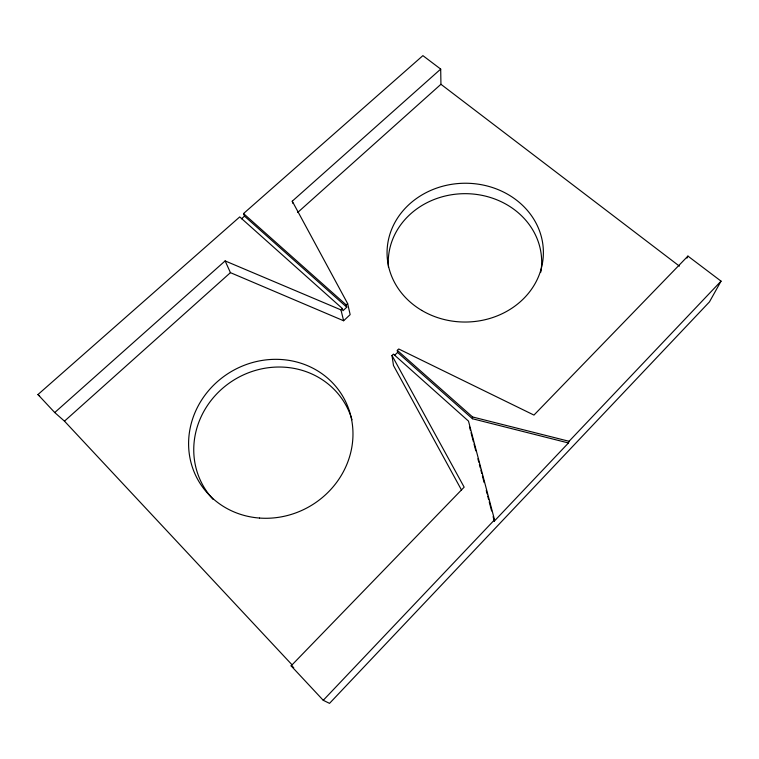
<?xml version="1.0" encoding="UTF-8"?>
<svg xmlns="http://www.w3.org/2000/svg" width="759" height="759" viewBox="0 0 759 759"><rect width="100%" height="100%" fill="white"/><g stroke="black" fill="none" stroke-linecap="round" stroke-linejoin="round"><path stroke-width="1.14" d="M568.453 442.971L472.468 418.75L472.572 416.966L397.308 350.364L398.731 348.979L533.956 415.078L687.92 256.087L721.05 281.143L709.466 301.883L329.529 703.365L323.249 700.301L291.105 665.852L464.157 487.155L391.995 355.497L393.428 354.111L468.483 421.103L494.526 519.83L494.299 521.129L568.453 442.971L569.06 441.292L721.05 281.143M686.971 258.117L687.92 256.087M323.249 700.301L494.526 519.83M394.49 355.411L397.574 352.423L397.308 350.364M54.733 412.545L225.129 260.916L230.432 272.652L343.628 320.763L350.155 314.624L347.65 303.6L292.253 201.192L440.694 69.097L422.896 55.635L243.525 213.564L244.502 216.135L346.749 307.177L342.916 310.773L342.385 308.543L239.73 216.913L37.95 394.557L54.733 412.545L64.477 421.15L292.272 665.055M343.628 320.763L340.962 309.881L342.385 308.543M346.749 307.177L346.237 304.938L347.65 303.6M64.477 421.15L230.432 272.652M297.67 212.482L440.941 84.287L440.694 69.097M241.476 218.801L244.502 216.135M472.572 416.966L569.06 441.292M225.129 260.916L340.962 309.881M291.105 665.852L293.742 667.446M440.941 84.287L679.409 266.134M397.574 352.423L472.468 418.75M243.525 213.564L346.237 304.938M37.95 394.557L39.648 396.065M461.567 490.153L393.475 365.496L391.995 355.497M292.253 201.192L292.86 203.336M469.546 427.023L470.438 430.419M471.035 432.687L473.426 441.766M474.014 444.034L475.808 450.837M477.895 458.768L478.787 462.174M479.384 464.442L480.286 467.838M480.874 470.106L481.775 473.512M482.373 475.779L484.157 482.582M486.244 490.523L487.145 493.919M487.733 496.187L488.635 499.593M489.232 501.86L491.614 510.93M493.103 516.594L494.299 521.129M213.26 499.507A81.972 76.65 -31.1 0 1 236.334 378.561A81.972 76.65 -31.1 0 1 351.977 419.765M388.456 267.14A76.716 68.376 -0.5 0 1 467.923 193.716A76.716 68.376 -0.5 0 1 540.816 272.13M421.71 310.384A78.158 69.392 -0.6 0 0 543.207 257.092A78.158 69.392 -0.6 0 0 430.742 190.433A78.158 69.392 -0.6 0 0 421.71 310.384M259.54 518.055A83.613 77.978 -30.6 0 0 346.92 404.424A83.613 77.978 -30.6 0 0 205.898 393.949A83.613 77.978 -30.6 0 0 259.54 518.055"/></g></svg>
